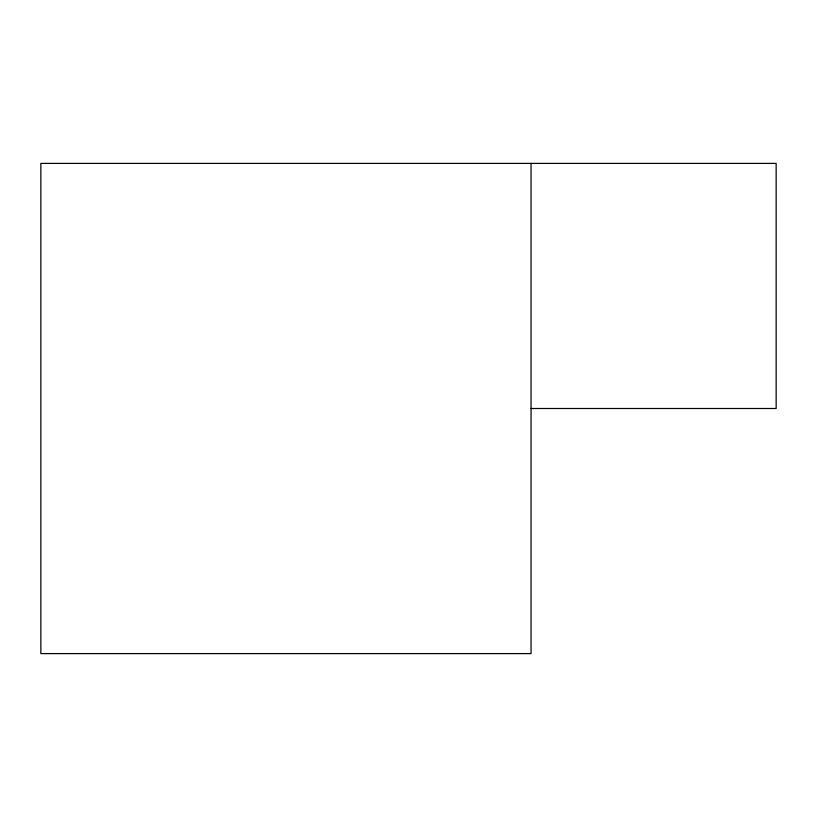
<?xml version="1.0" encoding="UTF-8"?>
<svg xmlns="http://www.w3.org/2000/svg" width="817" height="817" viewBox="0 0 817 817"><rect width="100%" height="100%" fill="white"/><g stroke="black" fill="none" stroke-linecap="round" stroke-linejoin="round"><path stroke-width="1.23" d="M531.05 408.5L776.15 408.5L776.15 163.4L40.85 163.4L40.85 653.6L531.05 653.6L531.05 163.4"/></g></svg>
